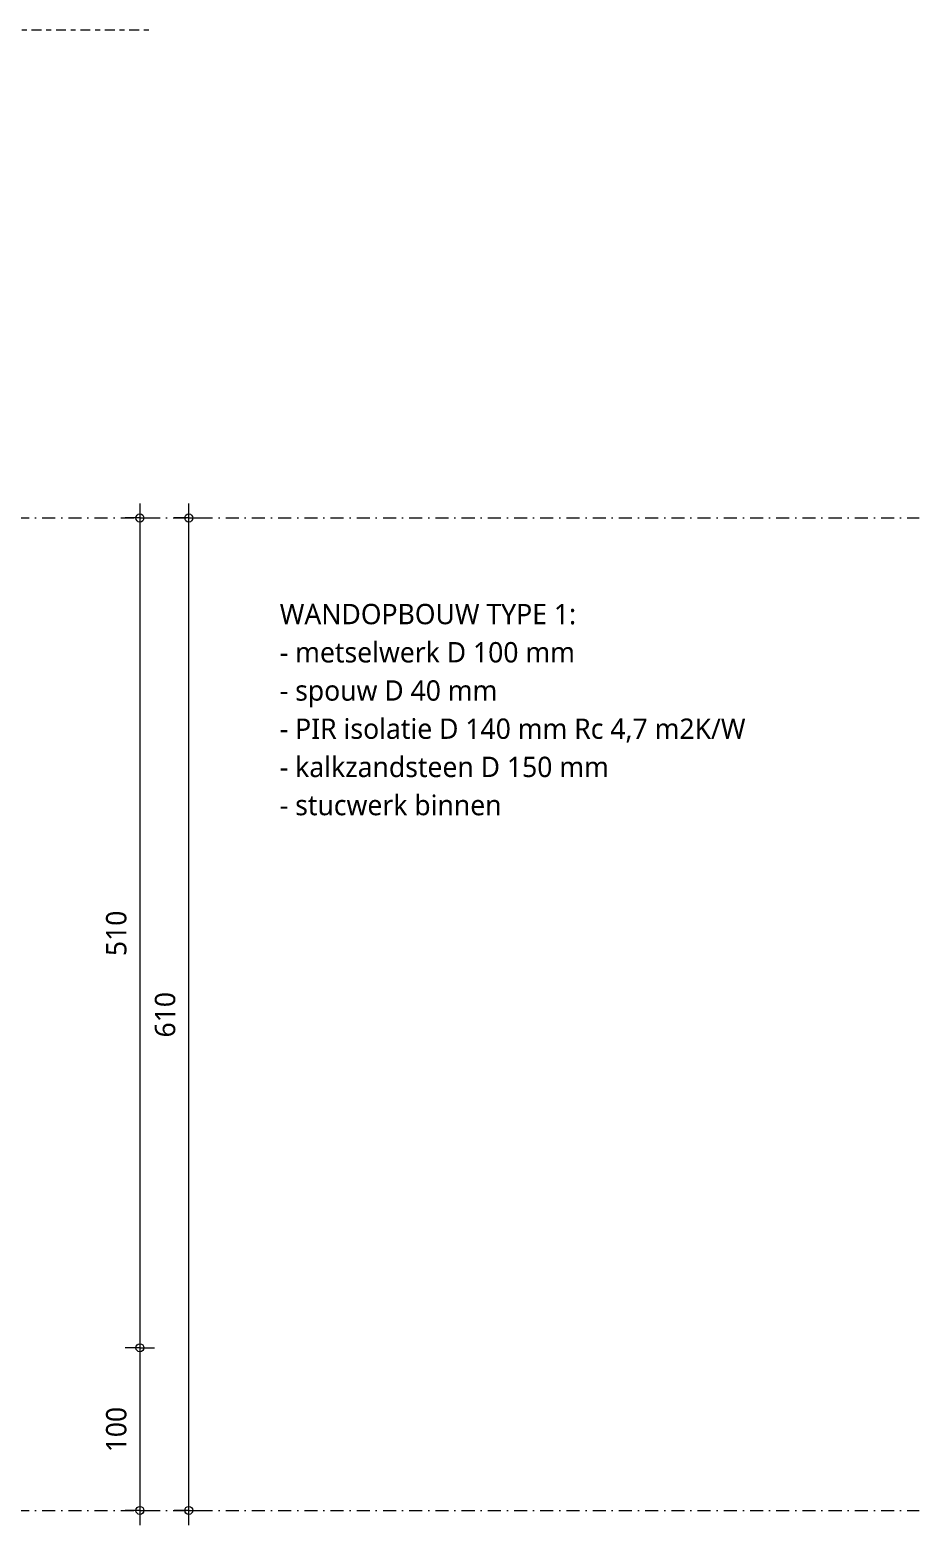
# Model space of a CAD drawing. Header units: millimetres. Extents: x -435 to 27166, y -19117 to 26500.
# Drawn here: x 2605 to 3151, y 6822 to 7741 of the extents above; entities that cross this region are included whole.
import ezdxf

# ---------------------------------------------------------------- set-up
doc = ezdxf.new("R2010")
doc.units = ezdxf.units.MM
doc.linetypes.add('MV_center', pattern=[15, 6, -3, 3, -3])
doc.linetypes.add('MV_stramien', pattern=[16, 8, -4, 0, -4])
for name, color, linetype, lineweight in [('A-ANNO-DIMS', 211, 'Continuous', 13), ('A-ANNO-DIMS-5', 211, 'Continuous', 13), ('A-DETL', 90, 'Continuous', 13), ('A-DETL-GENF', 92, 'Continuous', 18), ('G-ANNO-TEXT', 231, 'Continuous', 13)]:
    doc.layers.add(name, color=color, linetype=linetype, lineweight=lineweight)
doc.styles.add('Segoe UI_3', font='segoeui.ttf', dxfattribs={"height": 12.5})
doc.styles.add('Segoe UI_B', font='segoeui.ttf', dxfattribs={"height": 12.5})
doc.dimstyles.new('2_5_mm', dxfattribs={"dimscale": 304.8, "dimtxt": 13.092049, "dimasz": 0.016404, "dimexe": 0.029528, "dimexo": 0.0625, "dimgap": 0.014764, "dimtad": 1, "dimdec": 0, "dimzin": 0, "dimdsep": 46, "dimtxsty": 'Segoe UI_3', "dimblk1": 'DOTBLANK', "dimblk2": 'DOTBLANK', "dimsah": 1, "dimcen": 0.09, "dimdle": 0.029528, "dimazin": 0, "dimtfac": 1, "dimtdec": 4, "dimtix": 1, "dimtmove": 0, "dimatfit": 3, "dimfxl": 0.029528, "dimfxlon": 1, "dimtvp": 1, "dimtfill": 1, "dimtolj": 1, "dimtzin": 0, "dimarcsym": 2})

# ---------------------------------------------------------------- blocks, each defined once
blk = doc.blocks.new('NLRS_00_DI_maskeer - Type 1-4234681-Details Appartement')
at = {"layer": 'A-DETL-GENF', "linetype": 'MV_center'}
blk.add_line((-100, 0), (530, 0), dxfattribs=at)
blk = doc.blocks.new('DIMBLOCK202-Details Appartement')
at = {"layer": 'A-ANNO-DIMS-5'}
for p, q in [((2672.81, 7449.55), (2672.81, 6930.55)), ((2672.81, 7440.55), (2663.81, 7440.55)), ((2672.81, 7440.55), (2681.81, 7440.55)), ((2672.81, 6930.55), (2663.81, 6930.55)), ((2672.81, 6930.55), (2681.81, 6930.55))]:
    blk.add_line(p, q, dxfattribs=at)
for centre in [(2672.81, 7440.55), (2672.81, 6930.55)]:
    blk.add_circle(centre, 2.5, dxfattribs=at)
at = {"layer": 'A-ANNO-DIMS-5', "color": 0, "insert": (2652, 7171.27), "char_height": 12.5, "width": 34.2774, "attachment_point": 1, "rotation": 90, "line_spacing_factor": 1.142579, "style": 'Segoe UI_3', "bg_fill": 3, "box_fill_scale": 1.25, "bg_fill_color": 9, "bg_fill_true_color": 13158600, "bg_fill_transparency": 0}
blk.add_mtext('510', dxfattribs=at)
blk = doc.blocks.new('_DotBlank')
at = {"color": 0, "linetype": 'ByBlock', "lineweight": -2}
blk.add_line((-0.5, 0), (-1, 0), dxfattribs=at)
blk.add_circle((0, 0), 0.5, dxfattribs=at)
blk = doc.blocks.new('DIMBLOCK203-Details Appartement')
at = {"layer": 'A-ANNO-DIMS-5'}
for p, q in [((2672.81, 6930.55), (2663.81, 6930.55)), ((2672.81, 6930.55), (2672.81, 6821.55)), ((2672.81, 6930.55), (2681.81, 6930.55)), ((2672.81, 6830.55), (2663.81, 6830.55)), ((2672.81, 6830.55), (2681.81, 6830.55))]:
    blk.add_line(p, q, dxfattribs=at)
for centre in [(2672.81, 6930.55), (2672.81, 6830.55)]:
    blk.add_circle(centre, 2.5, dxfattribs=at)
at = {"layer": 'A-ANNO-DIMS-5', "color": 0, "insert": (2652, 6866.27), "char_height": 12.5, "width": 34.2774, "attachment_point": 1, "rotation": 90, "line_spacing_factor": 1.142579, "style": 'Segoe UI_3', "bg_fill": 3, "box_fill_scale": 1.25, "bg_fill_color": 9, "bg_fill_true_color": 13158600, "bg_fill_transparency": 0}
blk.add_mtext('100', dxfattribs=at)
blk = doc.blocks.new('DIMBLOCK204-Details Appartement')
at = {"layer": 'A-ANNO-DIMS-5'}
for p, q in [((2702.81, 6821.55), (2702.81, 7449.55)), ((2702.81, 7440.55), (2693.81, 7440.55)), ((2702.81, 7440.55), (2711.81, 7440.55)), ((2702.81, 6830.55), (2693.81, 6830.55)), ((2702.81, 6830.55), (2711.81, 6830.55))]:
    blk.add_line(p, q, dxfattribs=at)
for centre in [(2702.81, 7440.55), (2702.81, 6830.55)]:
    blk.add_circle(centre, 2.5, dxfattribs=at)
at = {"layer": 'A-ANNO-DIMS-5', "color": 0, "insert": (2682, 7121.27), "char_height": 12.5, "width": 34.2774, "attachment_point": 1, "rotation": 90, "line_spacing_factor": 1.142579, "style": 'Segoe UI_3', "bg_fill": 3, "box_fill_scale": 1.25, "bg_fill_color": 9, "bg_fill_true_color": 13158600, "bg_fill_transparency": 0}
blk.add_mtext('610', dxfattribs=at)

msp = doc.modelspace()

# ---------------------------------------------------------------- linework, layer by layer
at = {"layer": 'A-DETL', "linetype": 'MV_stramien', "lineweight": 18}
for p, q in [((1888.31, 7440.55), (3151.34, 7440.55)), ((1888.31, 6830.55), (3151.34, 6830.55))]:
    msp.add_line(p, q, dxfattribs=at)

# ---------------------------------------------------------------- block references
at = {"layer": 'A-DETL-GENF', "linetype": 'MV_center'}
msp.add_blockref('NLRS_00_DI_maskeer - Type 1-4234681-Details Appartement', (2151.31, 7740.55), dxfattribs=at)

# ---------------------------------------------------------------- texts
at = {"layer": 'G-ANNO-TEXT', "color": 7, "char_height": 12.5, "attachment_point": 1}
for s, insert, width, style in [('WANDOPBOUW TYPE 1:', (2758.69, 7387.75), 243.3122, 'Segoe UI_B'), ('- metselwerk D 100 mm', (2758.69, 7364.27), 225.2742, 'Segoe UI_3'), ('- spouw D 40 mm', (2758.69, 7340.78), 168.3544, 'Segoe UI_3'), ('- PIR isolatie D 140 mm Rc 4,7 m2K/W', (2758.69, 7317.3), 360.7594, 'Segoe UI_3'), ('- kalkzandsteen D 150 mm', (2758.69, 7293.82), 251.329, 'Segoe UI_3'), ('- stucwerk binnen', (2758.69, 7270.34), 167.1518, 'Segoe UI_3')]:
    msp.add_mtext(s, dxfattribs=dict(at, insert=insert, width=width, style=style))

# ---------------------------------------------------------------- next in the draw order: dimensions: what is measured, and where the dimension line sits
at = {"layer": 'A-ANNO-DIMS'}
dim = msp.add_linear_dim(base=(2672.81, 6930.55), p1=(2681.81, 7440.55), p2=(2663.81, 6930.55), angle=90, dimstyle='2_5_mm', override={"dimpost": '<>', "dimfxl": 510.317858}, dxfattribs=at)
dim.commit()
dim.dimension.update_dxf_attribs({"geometry": 'DIMBLOCK202-Details Appartement', "text_midpoint": (2661.81, 7185.55)})

# ---------------------------------------------------------------- next in the draw order: dimensions: what is measured, and where the dimension line sits
dim = msp.add_linear_dim(base=(2672.81, 6830.55), p1=(2663.81, 6930.55), p2=(2663.81, 6830.55), angle=90, dimstyle='2_5_mm', override={"dimpost": '<>', "dimfxl": 100}, dxfattribs=at)
dim.commit()
dim.dimension.update_dxf_attribs({"geometry": 'DIMBLOCK203-Details Appartement', "text_midpoint": (2661.81, 6880.55)})

# ---------------------------------------------------------------- next in the draw order: dimensions: what is measured, and where the dimension line sits
dim = msp.add_linear_dim(base=(2702.81, 7440.55), p1=(2693.81, 6830.55), p2=(2693.81, 7440.55), angle=90, dimstyle='2_5_mm', override={"dimpost": '<>', "dimfxl": 610.00031}, dxfattribs=at)
dim.commit()
dim.dimension.update_dxf_attribs({"geometry": 'DIMBLOCK204-Details Appartement', "text_midpoint": (2691.81, 7135.55)})

doc.saveas('drawing.dxf')
